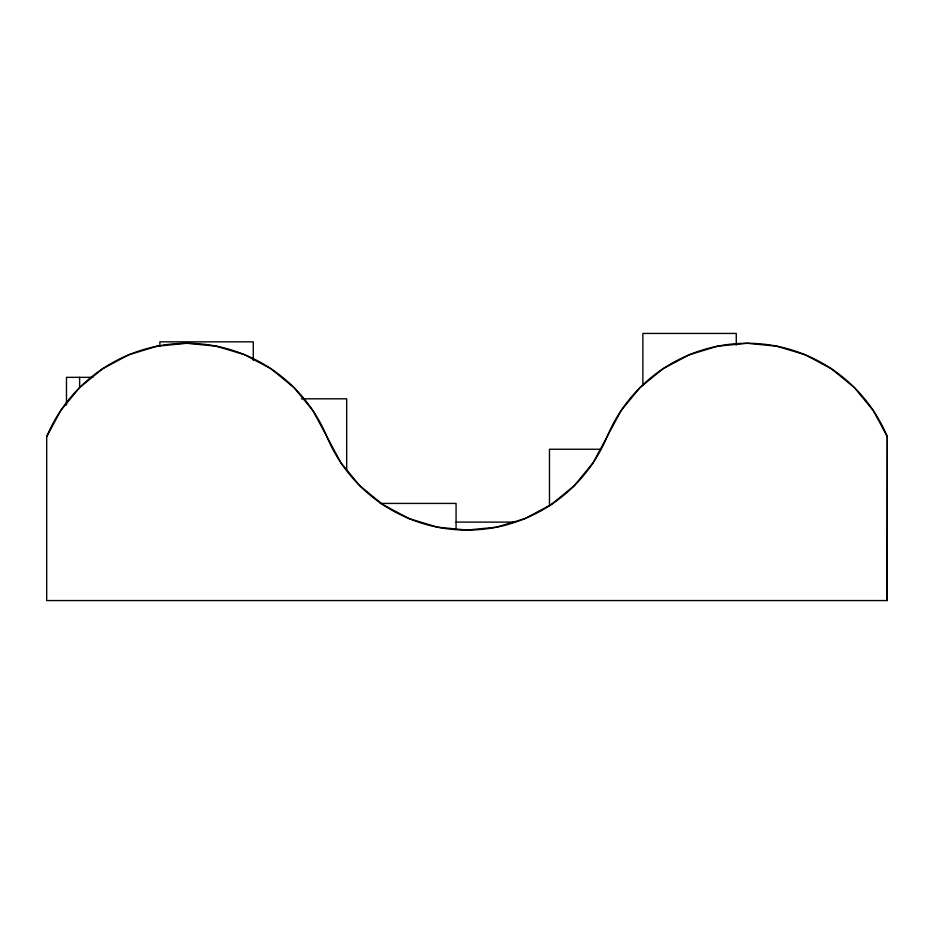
<?xml version="1.0" encoding="UTF-8"?>
<svg xmlns="http://www.w3.org/2000/svg" width="934" height="934" viewBox="0 0 934 934"><rect width="100%" height="100%" fill="white"/><g stroke="black" fill="none" stroke-linecap="round" stroke-linejoin="round"><path stroke-width="1.4" d="M46.7 436.68L60.757 410.516L79.624 387.587L102.612 368.767L128.81 354.792L157.239 346.187L186.8 343.28L216.361 346.187L244.79 354.792L270.988 368.767L293.976 387.587L312.843 410.516L340.957 462.844L359.823 485.773L382.812 504.594L409.01 518.568L437.439 527.173L467 530.08L496.561 527.173L524.99 518.568L551.188 504.594L574.177 485.773L593.043 462.844L621.157 410.516L640.024 387.587L663.012 368.767L689.21 354.792L717.639 346.187L747.2 343.28L776.761 346.187L805.19 354.792L831.388 368.767L854.376 387.587L873.243 410.516L887.3 436.68A151.775 151.775 0 0 0 607.1 436.68A151.775 151.775 0 0 1 326.9 436.68A151.775 151.775 0 0 0 46.7 436.68L46.7 600.562L887.3 600.562L887.3 436.178L887.031 600.562M92.746 377.336L66.477 377.336L66.477 405.052M301.437 398.818L346.677 398.818L346.677 470.012M600.55 449.254L549.472 449.254L549.472 506.076M380.22 503.426L456.072 503.426L456.072 529.006M456.072 522.106L514.447 522.106M736.272 345.113L736.272 333.438L642.872 333.438L642.872 385.555M253.277 360.361L253.277 341.844L159.877 341.844L159.877 346.105M79.624 377.336L79.624 387.587"/></g></svg>
